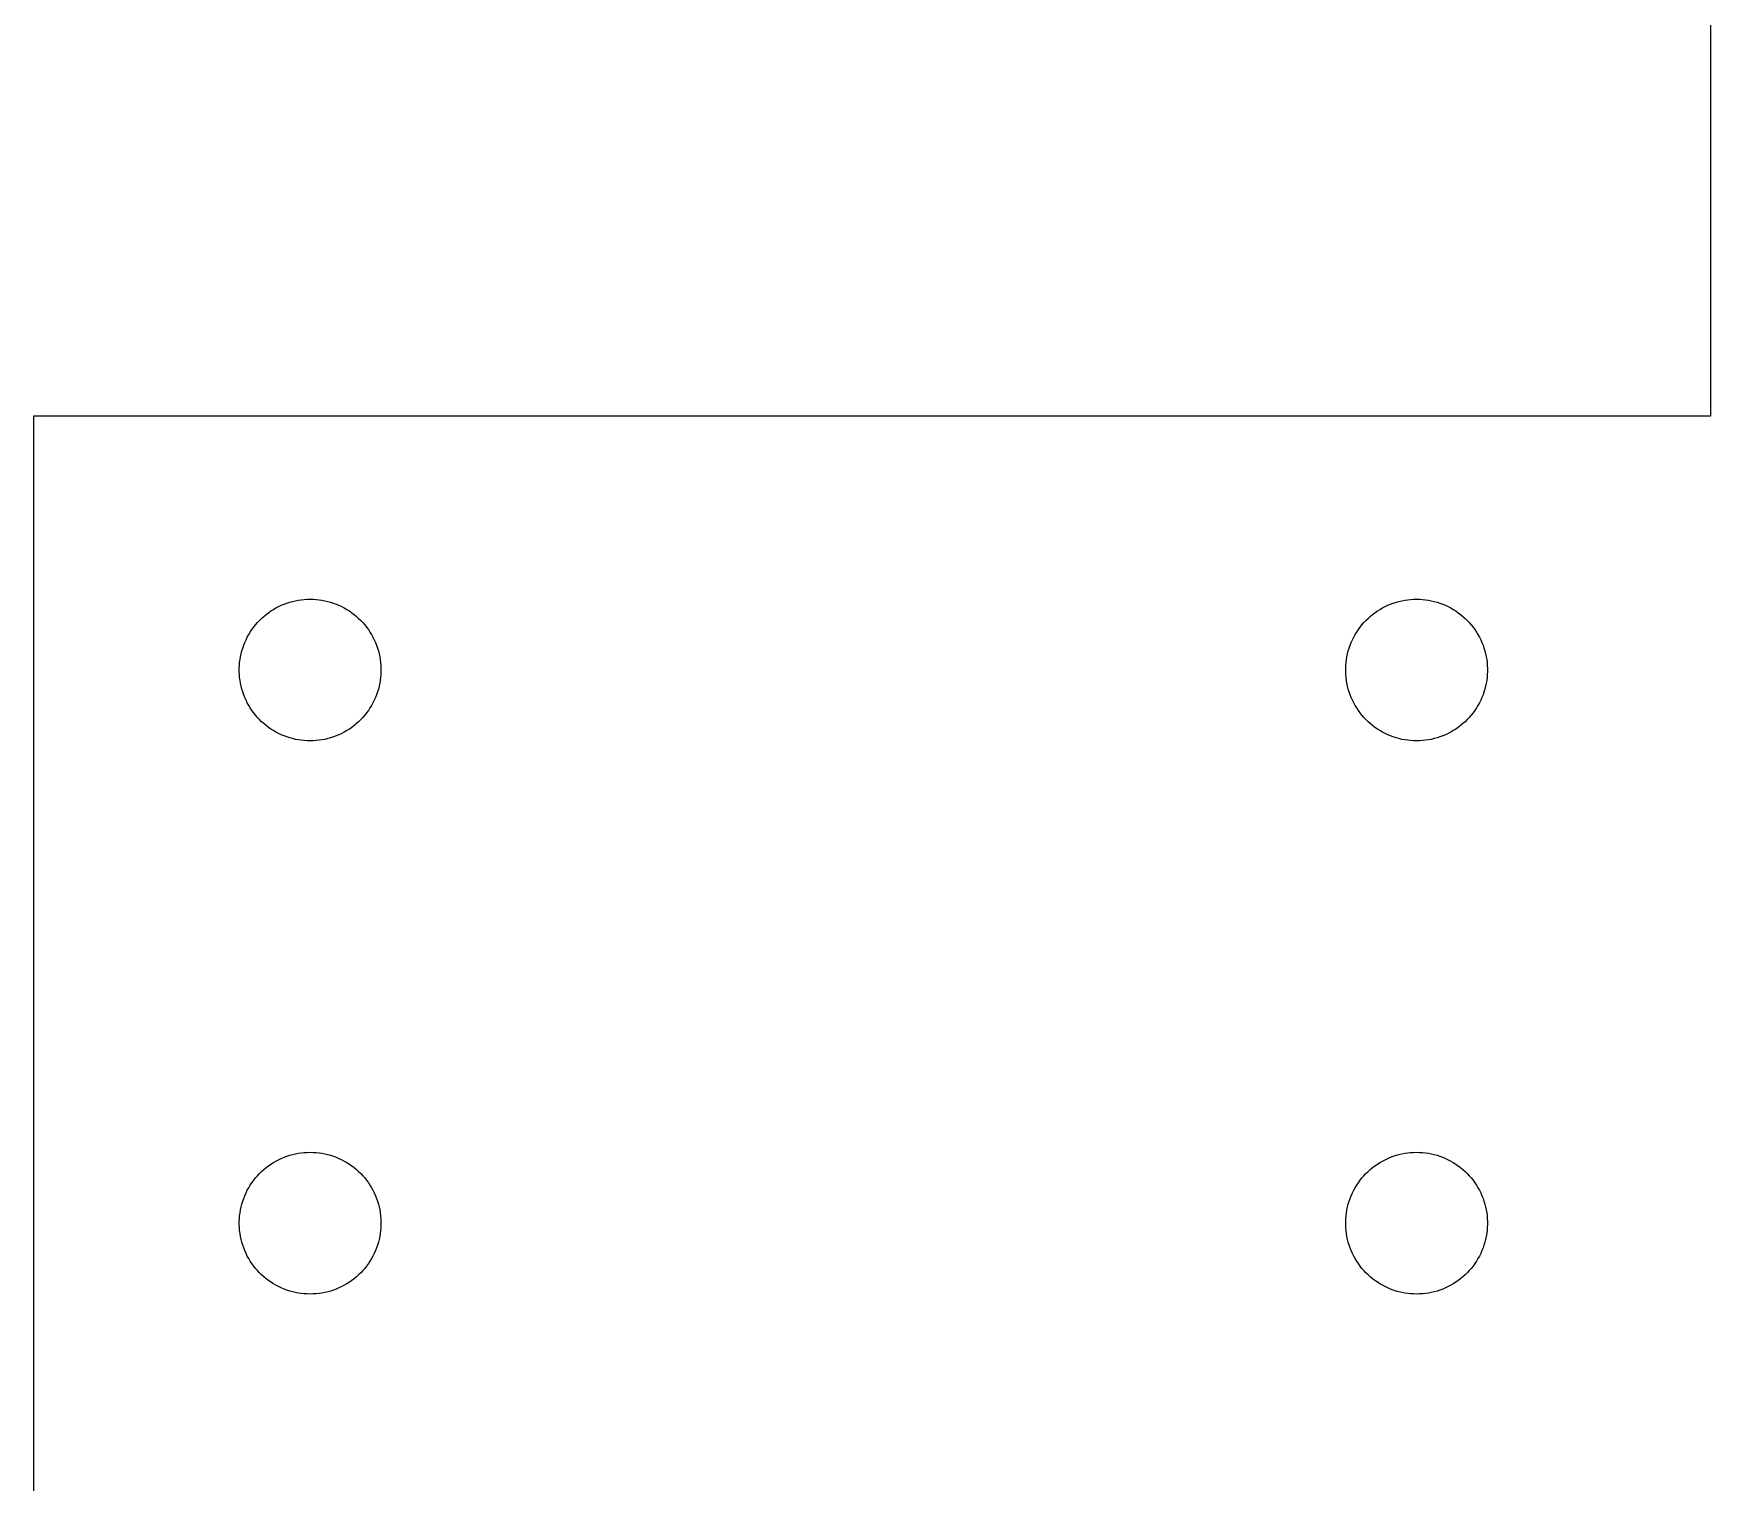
# Model space of a CAD drawing. Header units: metres. Extents: x -204 to 204, y -189 to 146.
# Drawn here: x -204 to -155.5, y -63.5 to -21.59 of the extents above; entities that cross this region are included whole.
import ezdxf

# ---------------------------------------------------------------- set-up
doc = ezdxf.new("R2010")
doc.units = ezdxf.units.M

msp = doc.modelspace()

# ---------------------------------------------------------------- linework, layer by layer
for p, q in [((-155.5, 12.3399), (-155.5, -32.6596)), ((-155.5, -32.6596), (-204, -32.6596)), ((-204, -32.6596), (-204, -91.4398)), ((-197.205, -38.3415), (-197.134, -38.2922)), ((-197.134, -38.2922), (-197.062, -38.2465)), ((-197.062, -38.2465), (-196.988, -38.2035)), ((-196.988, -38.2035), (-196.911, -38.1636)), ((-196.911, -38.1636), (-196.834, -38.1271)), ((-196.834, -38.1271), (-196.755, -38.0938)), ((-196.755, -38.0938), (-196.674, -38.064)), ((-196.674, -38.064), (-196.592, -38.0372)), ((-196.592, -38.0372), (-196.51, -38.0143)), ((-196.51, -38.0143), (-196.426, -37.9946)), ((-196.426, -37.9946), (-196.342, -37.9787)), ((-196.342, -37.9787), (-196.257, -37.9659)), ((-196.257, -37.9659), (-196.171, -37.957)), ((-196.171, -37.957), (-196.086, -37.9516)), ((-196.086, -37.9516), (-196, -37.9496)), ((-196, -37.9496), (-195.914, -37.9516)), ((-195.914, -37.9516), (-195.828, -37.957)), ((-195.828, -37.957), (-195.743, -37.9659)), ((-195.743, -37.9659), (-195.658, -37.9787)), ((-195.658, -37.9787), (-195.574, -37.9946)), ((-195.574, -37.9946), (-195.49, -38.0143)), ((-195.49, -38.0143), (-195.407, -38.0372)), ((-195.407, -38.0372), (-195.326, -38.064)), ((-195.326, -38.064), (-195.245, -38.0938)), ((-195.245, -38.0938), (-195.166, -38.1271)), ((-195.166, -38.1271), (-195.088, -38.1636)), ((-195.088, -38.1636), (-195.013, -38.2035)), ((-195.013, -38.2035), (-194.938, -38.2465)), ((-194.938, -38.2465), (-194.866, -38.2922)), ((-194.866, -38.2922), (-194.795, -38.3415)), ((-165.205, -38.3415), (-165.134, -38.2922)), ((-165.134, -38.2922), (-165.062, -38.2465)), ((-165.062, -38.2465), (-164.988, -38.2035)), ((-164.988, -38.2035), (-164.911, -38.1636)), ((-164.911, -38.1636), (-164.834, -38.1271)), ((-164.834, -38.1271), (-164.755, -38.0938)), ((-164.755, -38.0938), (-164.674, -38.064)), ((-164.674, -38.064), (-164.592, -38.0372)), ((-164.592, -38.0372), (-164.51, -38.0143)), ((-164.51, -38.0143), (-164.426, -37.9946)), ((-164.426, -37.9946), (-164.342, -37.9787)), ((-164.342, -37.9787), (-164.257, -37.9659)), ((-164.257, -37.9659), (-164.171, -37.957)), ((-164.171, -37.957), (-164.086, -37.9516)), ((-164.086, -37.9516), (-164, -37.9496)), ((-164, -37.9496), (-163.914, -37.9516)), ((-163.914, -37.9516), (-163.828, -37.957)), ((-163.828, -37.957), (-163.743, -37.9659)), ((-163.743, -37.9659), (-163.658, -37.9787)), ((-163.658, -37.9787), (-163.574, -37.9946)), ((-163.574, -37.9946), (-163.49, -38.0143)), ((-163.49, -38.0143), (-163.407, -38.0372)), ((-163.407, -38.0372), (-163.326, -38.064)), ((-163.326, -38.064), (-163.245, -38.0938)), ((-163.245, -38.0938), (-163.166, -38.1271)), ((-163.166, -38.1271), (-163.088, -38.1636)), ((-163.088, -38.1636), (-163.012, -38.2035)), ((-163.012, -38.2035), (-162.938, -38.2465)), ((-162.938, -38.2465), (-162.866, -38.2922)), ((-162.866, -38.2922), (-162.795, -38.3415)), ((-197.683, -38.8298), (-197.633, -38.7604)), ((-197.633, -38.7604), (-197.579, -38.693)), ((-197.579, -38.693), (-197.523, -38.6283)), ((-197.523, -38.6283), (-197.465, -38.5655)), ((-197.465, -38.5655), (-197.403, -38.5054)), ((-197.403, -38.5054), (-197.34, -38.448)), ((-197.34, -38.448), (-197.273, -38.3934)), ((-197.273, -38.3934), (-197.205, -38.3415)), ((-194.795, -38.3415), (-194.726, -38.3934)), ((-194.726, -38.3934), (-194.661, -38.448)), ((-194.661, -38.448), (-194.597, -38.5054)), ((-194.597, -38.5054), (-194.535, -38.5655)), ((-194.535, -38.5655), (-194.477, -38.6283)), ((-194.477, -38.6283), (-194.42, -38.693)), ((-194.42, -38.693), (-194.367, -38.7604)), ((-194.367, -38.7604), (-194.316, -38.8298)), ((-165.683, -38.8298), (-165.633, -38.7604)), ((-165.633, -38.7604), (-165.579, -38.693)), ((-165.579, -38.693), (-165.523, -38.6283)), ((-165.523, -38.6283), (-165.465, -38.5655)), ((-165.465, -38.5655), (-165.403, -38.5054)), ((-165.403, -38.5054), (-165.34, -38.448)), ((-165.34, -38.448), (-165.273, -38.3934)), ((-165.273, -38.3934), (-165.205, -38.3415)), ((-162.795, -38.3415), (-162.727, -38.3934)), ((-162.727, -38.3934), (-162.66, -38.448)), ((-162.66, -38.448), (-162.597, -38.5054)), ((-162.597, -38.5054), (-162.535, -38.5655)), ((-162.535, -38.5655), (-162.477, -38.6283)), ((-162.477, -38.6283), (-162.42, -38.693)), ((-162.42, -38.693), (-162.367, -38.7604)), ((-162.367, -38.7604), (-162.316, -38.8298)), ((-197.921, -39.2852), (-197.89, -39.2054)), ((-197.89, -39.2054), (-197.855, -39.1271)), ((-197.855, -39.1271), (-197.817, -39.0499)), ((-197.817, -39.0499), (-197.775, -38.9748)), ((-197.775, -38.9748), (-197.731, -38.9015)), ((-197.731, -38.9015), (-197.683, -38.8298)), ((-194.316, -38.8298), (-194.269, -38.9015)), ((-194.269, -38.9015), (-194.225, -38.9748)), ((-194.225, -38.9748), (-194.183, -39.0499)), ((-194.183, -39.0499), (-194.145, -39.1271)), ((-194.145, -39.1271), (-194.11, -39.2054)), ((-194.11, -39.2054), (-194.078, -39.2852)), ((-165.921, -39.2852), (-165.89, -39.2054)), ((-165.89, -39.2054), (-165.855, -39.1271)), ((-165.855, -39.1271), (-165.817, -39.0499)), ((-165.817, -39.0499), (-165.775, -38.9748)), ((-165.775, -38.9748), (-165.731, -38.9015)), ((-165.731, -38.9015), (-165.683, -38.8298)), ((-162.316, -38.8298), (-162.269, -38.9015)), ((-162.269, -38.9015), (-162.225, -38.9748)), ((-162.225, -38.9748), (-162.183, -39.0499)), ((-162.183, -39.0499), (-162.145, -39.1271)), ((-162.145, -39.1271), (-162.11, -39.2054)), ((-162.11, -39.2054), (-162.078, -39.2852)), ((-198.039, -39.7856), (-198.028, -39.7003)), ((-198.028, -39.7003), (-198.013, -39.6158)), ((-198.013, -39.6158), (-197.996, -39.5317)), ((-197.996, -39.5317), (-197.974, -39.4484)), ((-197.974, -39.4484), (-197.95, -39.3662)), ((-197.95, -39.3662), (-197.921, -39.2852)), ((-194.078, -39.2852), (-194.05, -39.3662)), ((-194.05, -39.3662), (-194.025, -39.4484)), ((-194.025, -39.4484), (-194.004, -39.5317)), ((-194.004, -39.5317), (-193.986, -39.6158)), ((-193.986, -39.6158), (-193.972, -39.7003)), ((-193.972, -39.7003), (-193.961, -39.7856)), ((-166.039, -39.7856), (-166.028, -39.7003)), ((-166.028, -39.7003), (-166.014, -39.6158)), ((-166.014, -39.6158), (-165.996, -39.5317)), ((-165.996, -39.5317), (-165.974, -39.4484)), ((-165.974, -39.4484), (-165.95, -39.3662)), ((-165.95, -39.3662), (-165.921, -39.2852)), ((-162.078, -39.2852), (-162.05, -39.3662)), ((-162.05, -39.3662), (-162.025, -39.4484)), ((-162.025, -39.4484), (-162.004, -39.5317)), ((-162.004, -39.5317), (-161.986, -39.6158)), ((-161.986, -39.6158), (-161.972, -39.7003)), ((-161.972, -39.7003), (-161.961, -39.7856)), ((-198.05, -39.9569), (-198.046, -39.8712)), ((-198.05, -40.0429), (-198.05, -39.9569)), ((-198.046, -40.1286), (-198.05, -40.0429)), ((-198.046, -39.8712), (-198.039, -39.7856)), ((-198.039, -40.2142), (-198.046, -40.1286)), ((-198.028, -40.2991), (-198.039, -40.2142)), ((-193.961, -40.2142), (-193.972, -40.2991)), ((-193.961, -39.7856), (-193.954, -39.8712)), ((-193.954, -40.1286), (-193.961, -40.2142)), ((-193.954, -39.8712), (-193.951, -39.9569)), ((-193.951, -40.0429), (-193.954, -40.1286)), ((-193.951, -39.9569), (-193.951, -40.0429)), ((-166.05, -39.9569), (-166.046, -39.8712)), ((-166.05, -40.0429), (-166.05, -39.9569)), ((-166.046, -40.1286), (-166.05, -40.0429)), ((-166.046, -39.8712), (-166.039, -39.7856)), ((-166.039, -40.2142), (-166.046, -40.1286)), ((-166.028, -40.2991), (-166.039, -40.2142)), ((-161.961, -40.2142), (-161.972, -40.2991)), ((-161.961, -39.7856), (-161.954, -39.8712)), ((-161.954, -40.1286), (-161.961, -40.2142)), ((-161.954, -39.8712), (-161.95, -39.9569)), ((-161.95, -40.0429), (-161.954, -40.1286)), ((-161.95, -39.9569), (-161.95, -40.0429)), ((-198.013, -40.384), (-198.028, -40.2991)), ((-197.996, -40.4681), (-198.013, -40.384)), ((-197.974, -40.551), (-197.996, -40.4681)), ((-197.95, -40.6332), (-197.974, -40.551)), ((-197.921, -40.7146), (-197.95, -40.6332)), ((-197.89, -40.7944), (-197.921, -40.7146)), ((-194.078, -40.7146), (-194.11, -40.7944)), ((-194.05, -40.6332), (-194.078, -40.7146)), ((-194.025, -40.551), (-194.05, -40.6332)), ((-194.004, -40.4681), (-194.025, -40.551)), ((-193.986, -40.384), (-194.004, -40.4681)), ((-193.972, -40.2991), (-193.986, -40.384)), ((-166.014, -40.384), (-166.028, -40.2991)), ((-165.996, -40.4681), (-166.014, -40.384)), ((-165.974, -40.551), (-165.996, -40.4681)), ((-165.95, -40.6332), (-165.974, -40.551)), ((-165.921, -40.7146), (-165.95, -40.6332)), ((-165.89, -40.7944), (-165.921, -40.7146)), ((-162.078, -40.7146), (-162.11, -40.7944)), ((-162.05, -40.6332), (-162.078, -40.7146)), ((-162.025, -40.551), (-162.05, -40.6332)), ((-162.004, -40.4681), (-162.025, -40.551)), ((-161.986, -40.384), (-162.004, -40.4681)), ((-161.972, -40.2991), (-161.986, -40.384)), ((-197.855, -40.8727), (-197.89, -40.7944)), ((-197.817, -40.9494), (-197.855, -40.8727)), ((-197.775, -41.0246), (-197.817, -40.9494)), ((-197.731, -41.0983), (-197.775, -41.0246)), ((-197.683, -41.17), (-197.731, -41.0983)), ((-197.633, -41.2393), (-197.683, -41.17)), ((-194.316, -41.17), (-194.367, -41.2393)), ((-194.269, -41.0983), (-194.316, -41.17)), ((-194.225, -41.0246), (-194.269, -41.0983)), ((-194.183, -40.9494), (-194.225, -41.0246)), ((-194.145, -40.8727), (-194.183, -40.9494)), ((-194.11, -40.7944), (-194.145, -40.8727)), ((-165.855, -40.8727), (-165.89, -40.7944)), ((-165.817, -40.9494), (-165.855, -40.8727)), ((-165.775, -41.0246), (-165.817, -40.9494)), ((-165.731, -41.0983), (-165.775, -41.0246)), ((-165.683, -41.17), (-165.731, -41.0983)), ((-165.633, -41.2393), (-165.683, -41.17)), ((-162.316, -41.17), (-162.367, -41.2393)), ((-162.269, -41.0983), (-162.316, -41.17)), ((-162.225, -41.0246), (-162.269, -41.0983)), ((-162.183, -40.9494), (-162.225, -41.0246)), ((-162.145, -40.8727), (-162.183, -40.9494)), ((-162.11, -40.7944), (-162.145, -40.8727)), ((-197.579, -41.3064), (-197.633, -41.2393)), ((-197.523, -41.3715), (-197.579, -41.3064)), ((-197.465, -41.4343), (-197.523, -41.3715)), ((-197.403, -41.4944), (-197.465, -41.4343)), ((-197.34, -41.5517), (-197.403, -41.4944)), ((-197.273, -41.6064), (-197.34, -41.5517)), ((-197.205, -41.6583), (-197.273, -41.6064)), ((-197.134, -41.7071), (-197.205, -41.6583)), ((-197.062, -41.7533), (-197.134, -41.7071)), ((-194.866, -41.7071), (-194.938, -41.7533)), ((-194.795, -41.6583), (-194.866, -41.7071)), ((-194.726, -41.6064), (-194.795, -41.6583)), ((-194.661, -41.5517), (-194.726, -41.6064)), ((-194.597, -41.4944), (-194.661, -41.5517)), ((-194.535, -41.4343), (-194.597, -41.4944)), ((-194.477, -41.3715), (-194.535, -41.4343)), ((-194.42, -41.3064), (-194.477, -41.3715)), ((-194.367, -41.2393), (-194.42, -41.3064)), ((-165.579, -41.3064), (-165.633, -41.2393)), ((-165.523, -41.3715), (-165.579, -41.3064)), ((-165.465, -41.4343), (-165.523, -41.3715)), ((-165.403, -41.4944), (-165.465, -41.4343)), ((-165.34, -41.5517), (-165.403, -41.4944)), ((-165.273, -41.6064), (-165.34, -41.5517)), ((-165.205, -41.6583), (-165.273, -41.6064)), ((-165.134, -41.7071), (-165.205, -41.6583)), ((-165.062, -41.7533), (-165.134, -41.7071)), ((-162.866, -41.7071), (-162.938, -41.7533)), ((-162.795, -41.6583), (-162.866, -41.7071)), ((-162.727, -41.6064), (-162.795, -41.6583)), ((-162.66, -41.5517), (-162.727, -41.6064)), ((-162.597, -41.4944), (-162.66, -41.5517)), ((-162.535, -41.4343), (-162.597, -41.4944)), ((-162.477, -41.3715), (-162.535, -41.4343)), ((-162.42, -41.3064), (-162.477, -41.3715)), ((-162.367, -41.2393), (-162.42, -41.3064)), ((-196.988, -41.7963), (-197.062, -41.7533)), ((-196.911, -41.8362), (-196.988, -41.7963)), ((-196.834, -41.8726), (-196.911, -41.8362)), ((-196.755, -41.906), (-196.834, -41.8726)), ((-196.674, -41.9358), (-196.755, -41.906)), ((-196.592, -41.9622), (-196.674, -41.9358)), ((-196.51, -41.9854), (-196.592, -41.9622)), ((-196.426, -42.0052), (-196.51, -41.9854)), ((-196.342, -42.0211), (-196.426, -42.0052)), ((-196.257, -42.0335), (-196.342, -42.0211)), ((-196.171, -42.0428), (-196.257, -42.0335)), ((-196.086, -42.0482), (-196.171, -42.0428)), ((-196, -42.0498), (-196.086, -42.0482)), ((-195.914, -42.0482), (-196, -42.0498)), ((-195.828, -42.0428), (-195.914, -42.0482)), ((-195.743, -42.0335), (-195.828, -42.0428)), ((-195.658, -42.0211), (-195.743, -42.0335)), ((-195.574, -42.0052), (-195.658, -42.0211)), ((-195.49, -41.9854), (-195.574, -42.0052)), ((-195.407, -41.9622), (-195.49, -41.9854)), ((-195.326, -41.9358), (-195.407, -41.9622)), ((-195.245, -41.906), (-195.326, -41.9358)), ((-195.166, -41.8726), (-195.245, -41.906)), ((-195.088, -41.8362), (-195.166, -41.8726)), ((-195.013, -41.7963), (-195.088, -41.8362)), ((-194.938, -41.7533), (-195.013, -41.7963)), ((-164.988, -41.7963), (-165.062, -41.7533)), ((-164.911, -41.8362), (-164.988, -41.7963)), ((-164.834, -41.8726), (-164.911, -41.8362)), ((-164.755, -41.906), (-164.834, -41.8726)), ((-164.674, -41.9358), (-164.755, -41.906)), ((-164.592, -41.9622), (-164.674, -41.9358)), ((-164.51, -41.9854), (-164.592, -41.9622)), ((-164.426, -42.0052), (-164.51, -41.9854)), ((-164.342, -42.0211), (-164.426, -42.0052)), ((-164.257, -42.0335), (-164.342, -42.0211)), ((-164.171, -42.0428), (-164.257, -42.0335)), ((-164.086, -42.0482), (-164.171, -42.0428)), ((-164, -42.0498), (-164.086, -42.0482)), ((-163.914, -42.0482), (-164, -42.0498)), ((-163.828, -42.0428), (-163.914, -42.0482)), ((-163.743, -42.0335), (-163.828, -42.0428)), ((-163.658, -42.0211), (-163.743, -42.0335)), ((-163.574, -42.0052), (-163.658, -42.0211)), ((-163.49, -41.9854), (-163.574, -42.0052)), ((-163.407, -41.9622), (-163.49, -41.9854)), ((-163.326, -41.9358), (-163.407, -41.9622)), ((-163.245, -41.906), (-163.326, -41.9358)), ((-163.166, -41.8726), (-163.245, -41.906)), ((-163.088, -41.8362), (-163.166, -41.8726)), ((-163.012, -41.7963), (-163.088, -41.8362)), ((-162.938, -41.7533), (-163.012, -41.7963)), ((-197.205, -54.3413), (-197.134, -54.2924)), ((-197.134, -54.2924), (-197.062, -54.2463)), ((-197.062, -54.2463), (-196.988, -54.2033)), ((-196.988, -54.2033), (-196.911, -54.1637)), ((-196.911, -54.1637), (-196.834, -54.1269)), ((-196.834, -54.1269), (-196.755, -54.0936)), ((-196.755, -54.0936), (-196.674, -54.0638)), ((-196.674, -54.0638), (-196.592, -54.0374)), ((-196.592, -54.0374), (-196.51, -54.0141)), ((-196.51, -54.0141), (-196.426, -53.9948)), ((-196.426, -53.9948), (-196.342, -53.9785)), ((-196.342, -53.9785), (-196.257, -53.9661)), ((-196.257, -53.9661), (-196.171, -53.9572)), ((-196.171, -53.9572), (-196.086, -53.9517)), ((-196.086, -53.9517), (-196, -53.9498)), ((-196, -53.9498), (-195.914, -53.9517)), ((-195.914, -53.9517), (-195.828, -53.9572)), ((-195.828, -53.9572), (-195.743, -53.9661)), ((-195.743, -53.9661), (-195.658, -53.9785)), ((-195.658, -53.9785), (-195.574, -53.9948)), ((-195.574, -53.9948), (-195.49, -54.0141)), ((-195.49, -54.0141), (-195.407, -54.0374)), ((-195.407, -54.0374), (-195.326, -54.0638)), ((-195.326, -54.0638), (-195.245, -54.0936)), ((-195.245, -54.0936), (-195.166, -54.1269)), ((-195.166, -54.1269), (-195.088, -54.1637)), ((-195.088, -54.1637), (-195.013, -54.2033)), ((-195.013, -54.2033), (-194.938, -54.2463)), ((-194.938, -54.2463), (-194.866, -54.2924)), ((-194.866, -54.2924), (-194.795, -54.3413)), ((-165.205, -54.3413), (-165.134, -54.2924)), ((-165.134, -54.2924), (-165.062, -54.2463)), ((-165.062, -54.2463), (-164.988, -54.2033)), ((-164.988, -54.2033), (-164.911, -54.1637)), ((-164.911, -54.1637), (-164.834, -54.1269)), ((-164.834, -54.1269), (-164.755, -54.0936)), ((-164.755, -54.0936), (-164.674, -54.0638)), ((-164.674, -54.0638), (-164.592, -54.0374)), ((-164.592, -54.0374), (-164.51, -54.0141)), ((-164.51, -54.0141), (-164.426, -53.9948)), ((-164.426, -53.9948), (-164.342, -53.9785)), ((-164.342, -53.9785), (-164.257, -53.9661)), ((-164.257, -53.9661), (-164.171, -53.9572)), ((-164.171, -53.9572), (-164.086, -53.9517)), ((-164.086, -53.9517), (-164, -53.9498)), ((-164, -53.9498), (-163.914, -53.9517)), ((-163.914, -53.9517), (-163.828, -53.9572)), ((-163.828, -53.9572), (-163.743, -53.9661)), ((-163.743, -53.9661), (-163.658, -53.9785)), ((-163.658, -53.9785), (-163.574, -53.9948)), ((-163.574, -53.9948), (-163.49, -54.0141)), ((-163.49, -54.0141), (-163.407, -54.0374)), ((-163.407, -54.0374), (-163.326, -54.0638)), ((-163.326, -54.0638), (-163.245, -54.0936)), ((-163.245, -54.0936), (-163.166, -54.1269)), ((-163.166, -54.1269), (-163.088, -54.1637)), ((-163.088, -54.1637), (-163.012, -54.2033)), ((-163.012, -54.2033), (-162.938, -54.2463)), ((-162.938, -54.2463), (-162.866, -54.2924)), ((-162.866, -54.2924), (-162.795, -54.3413)), ((-197.683, -54.83), (-197.633, -54.7602)), ((-197.633, -54.7602), (-197.579, -54.6932)), ((-197.579, -54.6932), (-197.523, -54.6281)), ((-197.523, -54.6281), (-197.465, -54.5657)), ((-197.465, -54.5657), (-197.403, -54.5056)), ((-197.403, -54.5056), (-197.34, -54.4478)), ((-197.34, -54.4478), (-197.273, -54.3932)), ((-197.273, -54.3932), (-197.205, -54.3413)), ((-194.795, -54.3413), (-194.726, -54.3932)), ((-194.726, -54.3932), (-194.661, -54.4478)), ((-194.661, -54.4478), (-194.597, -54.5056)), ((-194.597, -54.5056), (-194.535, -54.5657)), ((-194.535, -54.5657), (-194.477, -54.6281)), ((-194.477, -54.6281), (-194.42, -54.6932)), ((-194.42, -54.6932), (-194.367, -54.7602)), ((-194.367, -54.7602), (-194.316, -54.83)), ((-165.683, -54.83), (-165.633, -54.7602)), ((-165.633, -54.7602), (-165.579, -54.6932)), ((-165.579, -54.6932), (-165.523, -54.6281)), ((-165.523, -54.6281), (-165.465, -54.5657)), ((-165.465, -54.5657), (-165.403, -54.5056)), ((-165.403, -54.5056), (-165.34, -54.4478)), ((-165.34, -54.4478), (-165.273, -54.3932)), ((-165.273, -54.3932), (-165.205, -54.3413)), ((-162.795, -54.3413), (-162.727, -54.3932)), ((-162.727, -54.3932), (-162.66, -54.4478)), ((-162.66, -54.4478), (-162.597, -54.5056)), ((-162.597, -54.5056), (-162.535, -54.5657)), ((-162.535, -54.5657), (-162.477, -54.6281)), ((-162.477, -54.6281), (-162.42, -54.6932)), ((-162.42, -54.6932), (-162.367, -54.7602)), ((-162.367, -54.7602), (-162.316, -54.83)), ((-197.95, -55.3664), (-197.921, -55.2854)), ((-197.921, -55.2854), (-197.89, -55.2055)), ((-197.89, -55.2055), (-197.855, -55.1269)), ((-197.855, -55.1269), (-197.817, -55.0501)), ((-197.817, -55.0501), (-197.775, -54.9749)), ((-197.775, -54.9749), (-197.731, -54.9013)), ((-197.731, -54.9013), (-197.683, -54.83)), ((-194.316, -54.83), (-194.269, -54.9013)), ((-194.269, -54.9013), (-194.225, -54.9749)), ((-194.225, -54.9749), (-194.183, -55.0501)), ((-194.183, -55.0501), (-194.145, -55.1269)), ((-194.145, -55.1269), (-194.11, -55.2055)), ((-194.11, -55.2055), (-194.078, -55.2854)), ((-194.078, -55.2854), (-194.05, -55.3664)), ((-165.95, -55.3664), (-165.921, -55.2854)), ((-165.921, -55.2854), (-165.89, -55.2055)), ((-165.89, -55.2055), (-165.855, -55.1269)), ((-165.855, -55.1269), (-165.817, -55.0501)), ((-165.817, -55.0501), (-165.775, -54.9749)), ((-165.775, -54.9749), (-165.731, -54.9013)), ((-165.731, -54.9013), (-165.683, -54.83)), ((-162.316, -54.83), (-162.269, -54.9013)), ((-162.269, -54.9013), (-162.225, -54.9749)), ((-162.225, -54.9749), (-162.183, -55.0501)), ((-162.183, -55.0501), (-162.145, -55.1269)), ((-162.145, -55.1269), (-162.11, -55.2055)), ((-162.11, -55.2055), (-162.078, -55.2854)), ((-162.078, -55.2854), (-162.05, -55.3664)), ((-198.039, -55.7854), (-198.028, -55.7005)), ((-198.028, -55.7005), (-198.013, -55.6156)), ((-198.013, -55.6156), (-197.996, -55.5319)), ((-197.996, -55.5319), (-197.974, -55.4486)), ((-197.974, -55.4486), (-197.95, -55.3664)), ((-194.05, -55.3664), (-194.025, -55.4486)), ((-194.025, -55.4486), (-194.004, -55.5319)), ((-194.004, -55.5319), (-193.986, -55.6156)), ((-193.986, -55.6156), (-193.972, -55.7005)), ((-193.972, -55.7005), (-193.961, -55.7854)), ((-166.039, -55.7854), (-166.028, -55.7005)), ((-166.028, -55.7005), (-166.014, -55.6156)), ((-166.014, -55.6156), (-165.996, -55.5319)), ((-165.996, -55.5319), (-165.974, -55.4486)), ((-165.974, -55.4486), (-165.95, -55.3664)), ((-162.05, -55.3664), (-162.025, -55.4486)), ((-162.025, -55.4486), (-162.004, -55.5319)), ((-162.004, -55.5319), (-161.986, -55.6156)), ((-161.986, -55.6156), (-161.972, -55.7005)), ((-161.972, -55.7005), (-161.961, -55.7854)), ((-198.05, -55.957), (-198.046, -55.871)), ((-198.05, -56.0427), (-198.05, -55.957)), ((-198.046, -56.1284), (-198.05, -56.0427)), ((-198.046, -55.871), (-198.039, -55.7854)), ((-198.039, -56.214), (-198.046, -56.1284)), ((-198.028, -56.2993), (-198.039, -56.214)), ((-193.961, -56.214), (-193.972, -56.2993)), ((-193.961, -55.7854), (-193.954, -55.871)), ((-193.954, -56.1284), (-193.961, -56.214)), ((-193.954, -55.871), (-193.951, -55.957)), ((-193.951, -56.0427), (-193.954, -56.1284)), ((-193.951, -55.957), (-193.951, -56.0427)), ((-166.05, -55.957), (-166.046, -55.871)), ((-166.05, -56.0427), (-166.05, -55.957)), ((-166.046, -56.1284), (-166.05, -56.0427)), ((-166.046, -55.871), (-166.039, -55.7854)), ((-166.039, -56.214), (-166.046, -56.1284)), ((-166.028, -56.2993), (-166.039, -56.214)), ((-161.961, -56.214), (-161.972, -56.2993)), ((-161.961, -55.7854), (-161.954, -55.871)), ((-161.954, -56.1284), (-161.961, -56.214)), ((-161.954, -55.871), (-161.95, -55.957)), ((-161.95, -56.0427), (-161.954, -56.1284)), ((-161.95, -55.957), (-161.95, -56.0427)), ((-198.013, -56.3838), (-198.028, -56.2993)), ((-197.996, -56.4679), (-198.013, -56.3838)), ((-197.974, -56.5512), (-197.996, -56.4679)), ((-197.95, -56.6334), (-197.974, -56.5512)), ((-197.921, -56.7144), (-197.95, -56.6334)), ((-197.89, -56.7942), (-197.921, -56.7144)), ((-194.078, -56.7144), (-194.11, -56.7942)), ((-194.05, -56.6334), (-194.078, -56.7144)), ((-194.025, -56.5512), (-194.05, -56.6334)), ((-194.004, -56.4679), (-194.025, -56.5512)), ((-193.986, -56.3838), (-194.004, -56.4679)), ((-193.972, -56.2993), (-193.986, -56.3838)), ((-166.014, -56.3838), (-166.028, -56.2993)), ((-165.996, -56.4679), (-166.014, -56.3838)), ((-165.974, -56.5512), (-165.996, -56.4679)), ((-165.95, -56.6334), (-165.974, -56.5512)), ((-165.921, -56.7144), (-165.95, -56.6334)), ((-165.89, -56.7942), (-165.921, -56.7144)), ((-162.078, -56.7144), (-162.11, -56.7942)), ((-162.05, -56.6334), (-162.078, -56.7144)), ((-162.025, -56.5512), (-162.05, -56.6334)), ((-162.004, -56.4679), (-162.025, -56.5512)), ((-161.986, -56.3838), (-162.004, -56.4679)), ((-161.972, -56.2993), (-161.986, -56.3838)), ((-197.855, -56.8725), (-197.89, -56.7942)), ((-197.817, -56.9496), (-197.855, -56.8725)), ((-197.775, -57.0248), (-197.817, -56.9496)), ((-197.731, -57.0985), (-197.775, -57.0248)), ((-197.683, -57.1698), (-197.731, -57.0985)), ((-197.633, -57.2391), (-197.683, -57.1698)), ((-194.316, -57.1698), (-194.367, -57.2391)), ((-194.269, -57.0985), (-194.316, -57.1698)), ((-194.225, -57.0248), (-194.269, -57.0985)), ((-194.183, -56.9496), (-194.225, -57.0248)), ((-194.145, -56.8725), (-194.183, -56.9496)), ((-194.11, -56.7942), (-194.145, -56.8725)), ((-165.855, -56.8725), (-165.89, -56.7942)), ((-165.817, -56.9496), (-165.855, -56.8725)), ((-165.775, -57.0248), (-165.817, -56.9496)), ((-165.731, -57.0985), (-165.775, -57.0248)), ((-165.683, -57.1698), (-165.731, -57.0985)), ((-165.633, -57.2391), (-165.683, -57.1698)), ((-162.316, -57.1698), (-162.367, -57.2391)), ((-162.269, -57.0985), (-162.316, -57.1698)), ((-162.225, -57.0248), (-162.269, -57.0985)), ((-162.183, -56.9496), (-162.225, -57.0248)), ((-162.145, -56.8725), (-162.183, -56.9496)), ((-162.11, -56.7942), (-162.145, -56.8725)), ((-197.579, -57.3066), (-197.633, -57.2391)), ((-197.523, -57.3717), (-197.579, -57.3066)), ((-197.465, -57.4341), (-197.523, -57.3717)), ((-197.403, -57.4942), (-197.465, -57.4341)), ((-197.34, -57.5515), (-197.403, -57.4942)), ((-197.273, -57.6066), (-197.34, -57.5515)), ((-197.205, -57.6581), (-197.273, -57.6066)), ((-197.134, -57.7073), (-197.205, -57.6581)), ((-197.062, -57.7535), (-197.134, -57.7073)), ((-194.866, -57.7073), (-194.938, -57.7535)), ((-194.795, -57.6581), (-194.866, -57.7073)), ((-194.726, -57.6066), (-194.795, -57.6581)), ((-194.661, -57.5515), (-194.726, -57.6066)), ((-194.597, -57.4942), (-194.661, -57.5515)), ((-194.535, -57.4341), (-194.597, -57.4942)), ((-194.477, -57.3717), (-194.535, -57.4341)), ((-194.42, -57.3066), (-194.477, -57.3717)), ((-194.367, -57.2391), (-194.42, -57.3066)), ((-165.579, -57.3066), (-165.633, -57.2391)), ((-165.523, -57.3717), (-165.579, -57.3066)), ((-165.465, -57.4341), (-165.523, -57.3717)), ((-165.403, -57.4942), (-165.465, -57.4341)), ((-165.34, -57.5515), (-165.403, -57.4942)), ((-165.273, -57.6066), (-165.34, -57.5515)), ((-165.205, -57.6581), (-165.273, -57.6066)), ((-165.134, -57.7073), (-165.205, -57.6581)), ((-165.062, -57.7535), (-165.134, -57.7073)), ((-162.866, -57.7073), (-162.938, -57.7535)), ((-162.795, -57.6581), (-162.866, -57.7073)), ((-162.727, -57.6066), (-162.795, -57.6581)), ((-162.66, -57.5515), (-162.727, -57.6066)), ((-162.597, -57.4942), (-162.66, -57.5515)), ((-162.535, -57.4341), (-162.597, -57.4942)), ((-162.477, -57.3717), (-162.535, -57.4341)), ((-162.42, -57.3066), (-162.477, -57.3717)), ((-162.367, -57.2391), (-162.42, -57.3066)), ((-196.988, -57.7961), (-197.062, -57.7535)), ((-196.911, -57.836), (-196.988, -57.7961)), ((-196.834, -57.8724), (-196.911, -57.836)), ((-196.755, -57.9058), (-196.834, -57.8724)), ((-196.674, -57.9356), (-196.755, -57.9058)), ((-196.592, -57.9624), (-196.674, -57.9356)), ((-196.51, -57.9852), (-196.592, -57.9624)), ((-196.426, -58.005), (-196.51, -57.9852)), ((-196.342, -58.0213), (-196.426, -58.005)), ((-196.257, -58.0337), (-196.342, -58.0213)), ((-196.171, -58.0426), (-196.257, -58.0337)), ((-196.086, -58.048), (-196.171, -58.0426)), ((-196, -58.0499), (-196.086, -58.048)), ((-195.914, -58.048), (-196, -58.0499)), ((-195.828, -58.0426), (-195.914, -58.048)), ((-195.743, -58.0337), (-195.828, -58.0426)), ((-195.658, -58.0213), (-195.743, -58.0337)), ((-195.574, -58.005), (-195.658, -58.0213)), ((-195.49, -57.9852), (-195.574, -58.005)), ((-195.407, -57.9624), (-195.49, -57.9852)), ((-195.326, -57.9356), (-195.407, -57.9624)), ((-195.245, -57.9058), (-195.326, -57.9356)), ((-195.166, -57.8724), (-195.245, -57.9058)), ((-195.088, -57.836), (-195.166, -57.8724)), ((-195.013, -57.7961), (-195.088, -57.836)), ((-194.938, -57.7535), (-195.013, -57.7961)), ((-164.988, -57.7961), (-165.062, -57.7535)), ((-164.911, -57.836), (-164.988, -57.7961)), ((-164.834, -57.8724), (-164.911, -57.836)), ((-164.755, -57.9058), (-164.834, -57.8724)), ((-164.674, -57.9356), (-164.755, -57.9058)), ((-164.592, -57.9624), (-164.674, -57.9356)), ((-164.51, -57.9852), (-164.592, -57.9624)), ((-164.426, -58.005), (-164.51, -57.9852)), ((-164.342, -58.0213), (-164.426, -58.005)), ((-164.257, -58.0337), (-164.342, -58.0213)), ((-164.171, -58.0426), (-164.257, -58.0337)), ((-164.086, -58.048), (-164.171, -58.0426)), ((-164, -58.0499), (-164.086, -58.048)), ((-163.914, -58.048), (-164, -58.0499)), ((-163.828, -58.0426), (-163.914, -58.048)), ((-163.743, -58.0337), (-163.828, -58.0426)), ((-163.658, -58.0213), (-163.743, -58.0337)), ((-163.574, -58.005), (-163.658, -58.0213)), ((-163.49, -57.9852), (-163.574, -58.005)), ((-163.407, -57.9624), (-163.49, -57.9852)), ((-163.326, -57.9356), (-163.407, -57.9624)), ((-163.245, -57.9058), (-163.326, -57.9356)), ((-163.166, -57.8724), (-163.245, -57.9058)), ((-163.088, -57.836), (-163.166, -57.8724)), ((-163.012, -57.7961), (-163.088, -57.836)), ((-162.938, -57.7535), (-163.012, -57.7961))]:
    msp.add_line(p, q)

doc.saveas('drawing.dxf')
